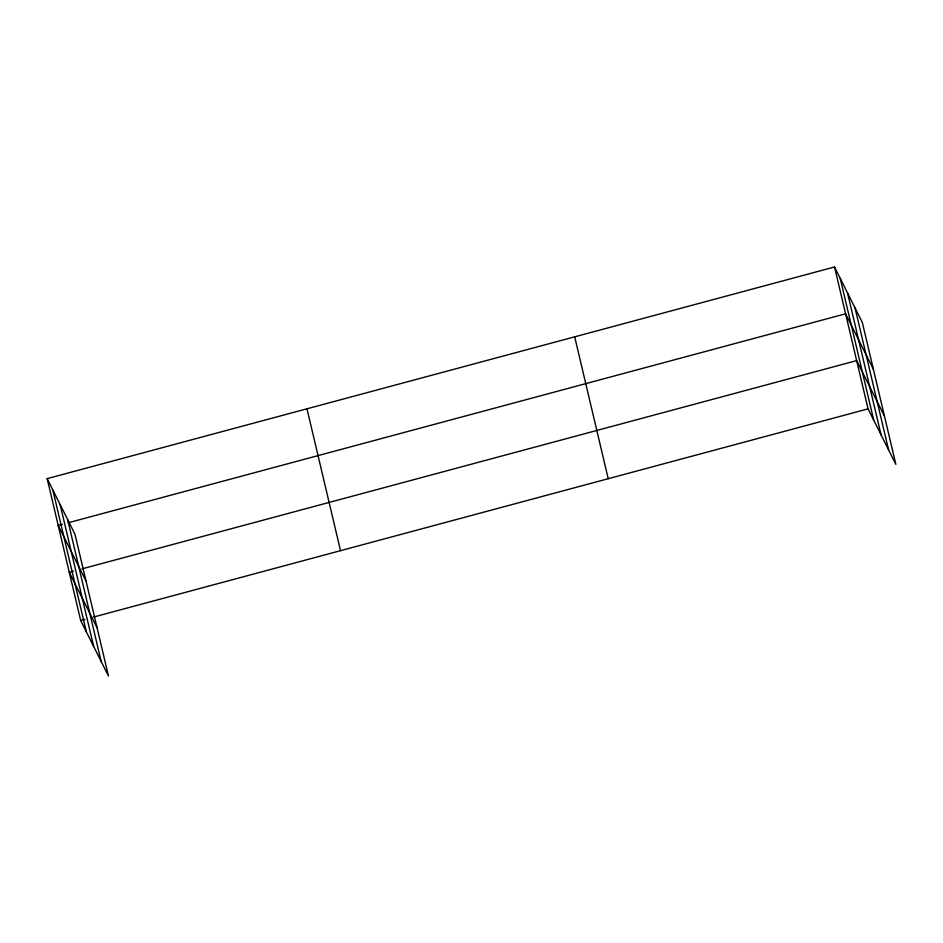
<?xml version="1.0" encoding="UTF-8"?>
<svg xmlns="http://www.w3.org/2000/svg" width="943" height="943" viewBox="0 0 943 943"><rect width="100%" height="100%" fill="white"/><g stroke="black" fill="none" stroke-linecap="round" stroke-linejoin="round"><path stroke-width="1.41" d="M47.15 478.643L74.945 534.139L108.469 676.013L80.674 620.518L47.15 478.643L834.531 266.987L862.326 322.482L895.85 464.357L868.055 408.861L834.531 266.987M62.474 524.32L58.218 525.463L86.002 580.959M68.155 522.787L845.6 313.795L873.383 369.302M73.542 571.14L69.275 572.283L97.07 627.779M82.053 568.853L856.657 360.615L884.451 416.122M80.674 620.518L84.941 619.374M93.451 617.087L868.055 408.861M855.03 307.913L888.554 449.787M847.521 292.908L881.045 434.782M840.225 278.35L873.748 420.224M574.7 336.828L608.223 478.702M306.982 408.802L340.517 550.665M67.648 519.581L101.172 661.456M60.14 504.576L93.663 646.45M52.843 490.018L86.367 631.893"/></g></svg>
